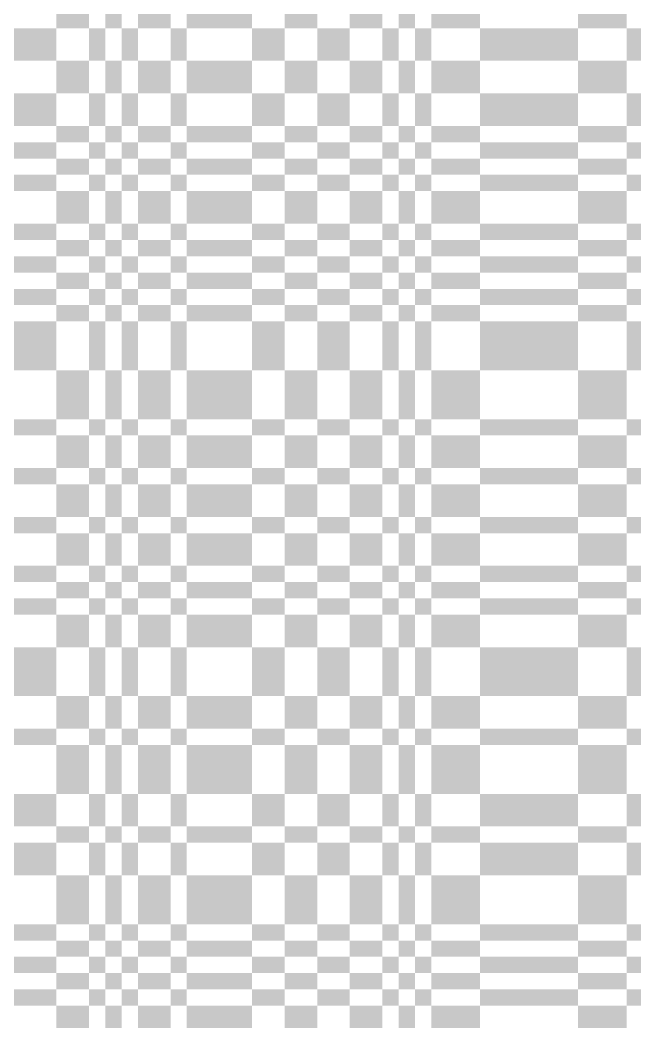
# Model space of a CAD drawing. Extents: x 0 to 10, y 0 to 10.
# Drawn here: x 1.775 to 2.53, y 3.78 to 5.01 of the extents above; entities that cross this region are included whole.
import ezdxf

# ---------------------------------------------------------------- set-up
doc = ezdxf.new("R2010")
doc.units = 0
doc.header["$MEASUREMENT"] = 0
doc.layers.add('CHROME', color=7, linetype='Continuous')

msp = doc.modelspace()

# ---------------------------------------------------------------- linework, layer by layer
at = {"layer": 'CHROME'}
for points in [[(1.82, 5), (1.86, 5), (1.82, 5.02), (1.86, 5.02)], [(1.88, 5), (1.9, 5), (1.88, 5.02), (1.9, 5.02)], [(1.92, 5), (1.96, 5), (1.92, 5.02), (1.96, 5.02)], [(1.98, 5), (2.06, 5), (1.98, 5.02), (2.06, 5.02)], [(2.1, 5), (2.14, 5), (2.1, 5.02), (2.14, 5.02)], [(2.18, 5), (2.22, 5), (2.18, 5.02), (2.22, 5.02)], [(2.24, 5), (2.26, 5), (2.24, 5.02), (2.26, 5.02)], [(2.28, 5), (2.34, 5), (2.28, 5.02), (2.34, 5.02)], [(2.46, 5), (2.52, 5), (2.46, 5.02), (2.52, 5.02)], [(1.76, 4.96), (1.82, 4.96), (1.76, 5), (1.82, 5)], [(1.86, 4.96), (1.88, 4.96), (1.86, 5), (1.88, 5)], [(1.9, 4.96), (1.92, 4.96), (1.9, 5), (1.92, 5)], [(1.96, 4.96), (1.98, 4.96), (1.96, 5), (1.98, 5)], [(2.06, 4.96), (2.1, 4.96), (2.06, 5), (2.1, 5)], [(2.14, 4.96), (2.18, 4.96), (2.14, 5), (2.18, 5)], [(2.22, 4.96), (2.24, 4.96), (2.22, 5), (2.24, 5)], [(2.26, 4.96), (2.28, 4.96), (2.26, 5), (2.28, 5)], [(2.34, 4.96), (2.46, 4.96), (2.34, 5), (2.46, 5)], [(2.52, 4.96), (2.54, 4.96), (2.52, 5), (2.54, 5)], [(1.82, 4.92), (1.86, 4.92), (1.82, 4.96), (1.86, 4.96)], [(1.88, 4.92), (1.9, 4.92), (1.88, 4.96), (1.9, 4.96)], [(1.92, 4.92), (1.96, 4.92), (1.92, 4.96), (1.96, 4.96)], [(1.98, 4.92), (2.06, 4.92), (1.98, 4.96), (2.06, 4.96)], [(2.1, 4.92), (2.14, 4.92), (2.1, 4.96), (2.14, 4.96)], [(2.18, 4.92), (2.22, 4.92), (2.18, 4.96), (2.22, 4.96)], [(2.24, 4.92), (2.26, 4.92), (2.24, 4.96), (2.26, 4.96)], [(2.28, 4.92), (2.34, 4.92), (2.28, 4.96), (2.34, 4.96)], [(2.46, 4.92), (2.52, 4.92), (2.46, 4.96), (2.52, 4.96)], [(1.76, 4.88), (1.82, 4.88), (1.76, 4.92), (1.82, 4.92)], [(1.86, 4.88), (1.88, 4.88), (1.86, 4.92), (1.88, 4.92)], [(1.9, 4.88), (1.92, 4.88), (1.9, 4.92), (1.92, 4.92)], [(1.96, 4.88), (1.98, 4.88), (1.96, 4.92), (1.98, 4.92)], [(2.06, 4.88), (2.1, 4.88), (2.06, 4.92), (2.1, 4.92)], [(2.14, 4.88), (2.18, 4.88), (2.14, 4.92), (2.18, 4.92)], [(2.22, 4.88), (2.24, 4.88), (2.22, 4.92), (2.24, 4.92)], [(2.26, 4.88), (2.28, 4.88), (2.26, 4.92), (2.28, 4.92)], [(2.34, 4.88), (2.46, 4.88), (2.34, 4.92), (2.46, 4.92)], [(2.52, 4.88), (2.54, 4.88), (2.52, 4.92), (2.54, 4.92)], [(1.82, 4.86), (1.86, 4.86), (1.82, 4.88), (1.86, 4.88)], [(1.88, 4.86), (1.9, 4.86), (1.88, 4.88), (1.9, 4.88)], [(1.92, 4.86), (1.96, 4.86), (1.92, 4.88), (1.96, 4.88)], [(1.98, 4.86), (2.06, 4.86), (1.98, 4.88), (2.06, 4.88)], [(2.1, 4.86), (2.14, 4.86), (2.1, 4.88), (2.14, 4.88)], [(2.18, 4.86), (2.22, 4.86), (2.18, 4.88), (2.22, 4.88)], [(2.24, 4.86), (2.26, 4.86), (2.24, 4.88), (2.26, 4.88)], [(2.28, 4.86), (2.34, 4.86), (2.28, 4.88), (2.34, 4.88)], [(2.46, 4.86), (2.52, 4.86), (2.46, 4.88), (2.52, 4.88)], [(1.76, 4.84), (1.82, 4.84), (1.76, 4.86), (1.82, 4.86)], [(1.86, 4.84), (1.88, 4.84), (1.86, 4.86), (1.88, 4.86)], [(1.9, 4.84), (1.92, 4.84), (1.9, 4.86), (1.92, 4.86)], [(1.96, 4.84), (1.98, 4.84), (1.96, 4.86), (1.98, 4.86)], [(2.06, 4.84), (2.1, 4.84), (2.06, 4.86), (2.1, 4.86)], [(2.14, 4.84), (2.18, 4.84), (2.14, 4.86), (2.18, 4.86)], [(2.22, 4.84), (2.24, 4.84), (2.22, 4.86), (2.24, 4.86)], [(2.26, 4.84), (2.28, 4.84), (2.26, 4.86), (2.28, 4.86)], [(2.34, 4.84), (2.46, 4.84), (2.34, 4.86), (2.46, 4.86)], [(2.52, 4.84), (2.54, 4.84), (2.52, 4.86), (2.54, 4.86)], [(1.82, 4.82), (1.86, 4.82), (1.82, 4.84), (1.86, 4.84)], [(1.88, 4.82), (1.9, 4.82), (1.88, 4.84), (1.9, 4.84)], [(1.92, 4.82), (1.96, 4.82), (1.92, 4.84), (1.96, 4.84)], [(1.98, 4.82), (2.06, 4.82), (1.98, 4.84), (2.06, 4.84)], [(2.1, 4.82), (2.14, 4.82), (2.1, 4.84), (2.14, 4.84)], [(2.18, 4.82), (2.22, 4.82), (2.18, 4.84), (2.22, 4.84)], [(2.24, 4.82), (2.26, 4.82), (2.24, 4.84), (2.26, 4.84)], [(2.28, 4.82), (2.34, 4.82), (2.28, 4.84), (2.34, 4.84)], [(2.46, 4.82), (2.52, 4.82), (2.46, 4.84), (2.52, 4.84)], [(1.76, 4.8), (1.82, 4.8), (1.76, 4.82), (1.82, 4.82)], [(1.86, 4.8), (1.88, 4.8), (1.86, 4.82), (1.88, 4.82)], [(1.9, 4.8), (1.92, 4.8), (1.9, 4.82), (1.92, 4.82)], [(1.96, 4.8), (1.98, 4.8), (1.96, 4.82), (1.98, 4.82)], [(2.06, 4.8), (2.1, 4.8), (2.06, 4.82), (2.1, 4.82)], [(2.14, 4.8), (2.18, 4.8), (2.14, 4.82), (2.18, 4.82)], [(2.22, 4.8), (2.24, 4.8), (2.22, 4.82), (2.24, 4.82)], [(2.26, 4.8), (2.28, 4.8), (2.26, 4.82), (2.28, 4.82)], [(2.34, 4.8), (2.46, 4.8), (2.34, 4.82), (2.46, 4.82)], [(2.52, 4.8), (2.54, 4.8), (2.52, 4.82), (2.54, 4.82)], [(1.82, 4.76), (1.86, 4.76), (1.82, 4.8), (1.86, 4.8)], [(1.88, 4.76), (1.9, 4.76), (1.88, 4.8), (1.9, 4.8)], [(1.92, 4.76), (1.96, 4.76), (1.92, 4.8), (1.96, 4.8)], [(1.98, 4.76), (2.06, 4.76), (1.98, 4.8), (2.06, 4.8)], [(2.1, 4.76), (2.14, 4.76), (2.1, 4.8), (2.14, 4.8)], [(2.18, 4.76), (2.22, 4.76), (2.18, 4.8), (2.22, 4.8)], [(2.24, 4.76), (2.26, 4.76), (2.24, 4.8), (2.26, 4.8)], [(2.28, 4.76), (2.34, 4.76), (2.28, 4.8), (2.34, 4.8)], [(2.46, 4.76), (2.52, 4.76), (2.46, 4.8), (2.52, 4.8)], [(1.76, 4.74), (1.82, 4.74), (1.76, 4.76), (1.82, 4.76)], [(1.86, 4.74), (1.88, 4.74), (1.86, 4.76), (1.88, 4.76)], [(1.9, 4.74), (1.92, 4.74), (1.9, 4.76), (1.92, 4.76)], [(1.96, 4.74), (1.98, 4.74), (1.96, 4.76), (1.98, 4.76)], [(2.06, 4.74), (2.1, 4.74), (2.06, 4.76), (2.1, 4.76)], [(2.14, 4.74), (2.18, 4.74), (2.14, 4.76), (2.18, 4.76)], [(2.22, 4.74), (2.24, 4.74), (2.22, 4.76), (2.24, 4.76)], [(2.26, 4.74), (2.28, 4.74), (2.26, 4.76), (2.28, 4.76)], [(2.34, 4.74), (2.46, 4.74), (2.34, 4.76), (2.46, 4.76)], [(2.52, 4.74), (2.54, 4.74), (2.52, 4.76), (2.54, 4.76)], [(1.82, 4.72), (1.86, 4.72), (1.82, 4.74), (1.86, 4.74)], [(1.88, 4.72), (1.9, 4.72), (1.88, 4.74), (1.9, 4.74)], [(1.92, 4.72), (1.96, 4.72), (1.92, 4.74), (1.96, 4.74)], [(1.98, 4.72), (2.06, 4.72), (1.98, 4.74), (2.06, 4.74)], [(2.1, 4.72), (2.14, 4.72), (2.1, 4.74), (2.14, 4.74)], [(2.18, 4.72), (2.22, 4.72), (2.18, 4.74), (2.22, 4.74)], [(2.24, 4.72), (2.26, 4.72), (2.24, 4.74), (2.26, 4.74)], [(2.28, 4.72), (2.34, 4.72), (2.28, 4.74), (2.34, 4.74)], [(2.46, 4.72), (2.52, 4.72), (2.46, 4.74), (2.52, 4.74)], [(1.76, 4.7), (1.82, 4.7), (1.76, 4.72), (1.82, 4.72)], [(1.86, 4.7), (1.88, 4.7), (1.86, 4.72), (1.88, 4.72)], [(1.9, 4.7), (1.92, 4.7), (1.9, 4.72), (1.92, 4.72)], [(1.96, 4.7), (1.98, 4.7), (1.96, 4.72), (1.98, 4.72)], [(2.06, 4.7), (2.1, 4.7), (2.06, 4.72), (2.1, 4.72)], [(2.14, 4.7), (2.18, 4.7), (2.14, 4.72), (2.18, 4.72)], [(2.22, 4.7), (2.24, 4.7), (2.22, 4.72), (2.24, 4.72)], [(2.26, 4.7), (2.28, 4.7), (2.26, 4.72), (2.28, 4.72)], [(2.34, 4.7), (2.46, 4.7), (2.34, 4.72), (2.46, 4.72)], [(2.52, 4.7), (2.54, 4.7), (2.52, 4.72), (2.54, 4.72)], [(1.82, 4.68), (1.86, 4.68), (1.82, 4.7), (1.86, 4.7)], [(1.88, 4.68), (1.9, 4.68), (1.88, 4.7), (1.9, 4.7)], [(1.92, 4.68), (1.96, 4.68), (1.92, 4.7), (1.96, 4.7)], [(1.98, 4.68), (2.06, 4.68), (1.98, 4.7), (2.06, 4.7)], [(2.1, 4.68), (2.14, 4.68), (2.1, 4.7), (2.14, 4.7)], [(2.18, 4.68), (2.22, 4.68), (2.18, 4.7), (2.22, 4.7)], [(2.24, 4.68), (2.26, 4.68), (2.24, 4.7), (2.26, 4.7)], [(2.28, 4.68), (2.34, 4.68), (2.28, 4.7), (2.34, 4.7)], [(2.46, 4.68), (2.52, 4.68), (2.46, 4.7), (2.52, 4.7)], [(1.76, 4.66), (1.82, 4.66), (1.76, 4.68), (1.82, 4.68)], [(1.86, 4.66), (1.88, 4.66), (1.86, 4.68), (1.88, 4.68)], [(1.9, 4.66), (1.92, 4.66), (1.9, 4.68), (1.92, 4.68)], [(1.96, 4.66), (1.98, 4.66), (1.96, 4.68), (1.98, 4.68)], [(2.06, 4.66), (2.1, 4.66), (2.06, 4.68), (2.1, 4.68)], [(2.14, 4.66), (2.18, 4.66), (2.14, 4.68), (2.18, 4.68)], [(2.22, 4.66), (2.24, 4.66), (2.22, 4.68), (2.24, 4.68)], [(2.26, 4.66), (2.28, 4.66), (2.26, 4.68), (2.28, 4.68)], [(2.34, 4.66), (2.46, 4.66), (2.34, 4.68), (2.46, 4.68)], [(2.52, 4.66), (2.54, 4.66), (2.52, 4.68), (2.54, 4.68)], [(1.82, 4.64), (1.86, 4.64), (1.82, 4.66), (1.86, 4.66)], [(1.88, 4.64), (1.9, 4.64), (1.88, 4.66), (1.9, 4.66)], [(1.92, 4.64), (1.96, 4.64), (1.92, 4.66), (1.96, 4.66)], [(1.98, 4.64), (2.06, 4.64), (1.98, 4.66), (2.06, 4.66)], [(2.1, 4.64), (2.14, 4.64), (2.1, 4.66), (2.14, 4.66)], [(2.18, 4.64), (2.22, 4.64), (2.18, 4.66), (2.22, 4.66)], [(2.24, 4.64), (2.26, 4.64), (2.24, 4.66), (2.26, 4.66)], [(2.28, 4.64), (2.34, 4.64), (2.28, 4.66), (2.34, 4.66)], [(2.46, 4.64), (2.52, 4.64), (2.46, 4.66), (2.52, 4.66)], [(1.76, 4.58), (1.82, 4.58), (1.76, 4.64), (1.82, 4.64)], [(1.86, 4.58), (1.88, 4.58), (1.86, 4.64), (1.88, 4.64)], [(1.9, 4.58), (1.92, 4.58), (1.9, 4.64), (1.92, 4.64)], [(1.96, 4.58), (1.98, 4.58), (1.96, 4.64), (1.98, 4.64)], [(2.06, 4.58), (2.1, 4.58), (2.06, 4.64), (2.1, 4.64)], [(2.14, 4.58), (2.18, 4.58), (2.14, 4.64), (2.18, 4.64)], [(2.22, 4.58), (2.24, 4.58), (2.22, 4.64), (2.24, 4.64)], [(2.26, 4.58), (2.28, 4.58), (2.26, 4.64), (2.28, 4.64)], [(2.34, 4.58), (2.46, 4.58), (2.34, 4.64), (2.46, 4.64)], [(2.52, 4.58), (2.54, 4.58), (2.52, 4.64), (2.54, 4.64)], [(1.82, 4.52), (1.86, 4.52), (1.82, 4.58), (1.86, 4.58)], [(1.88, 4.52), (1.9, 4.52), (1.88, 4.58), (1.9, 4.58)], [(1.92, 4.52), (1.96, 4.52), (1.92, 4.58), (1.96, 4.58)], [(1.98, 4.52), (2.06, 4.52), (1.98, 4.58), (2.06, 4.58)], [(2.1, 4.52), (2.14, 4.52), (2.1, 4.58), (2.14, 4.58)], [(2.18, 4.52), (2.22, 4.52), (2.18, 4.58), (2.22, 4.58)], [(2.24, 4.52), (2.26, 4.52), (2.24, 4.58), (2.26, 4.58)], [(2.28, 4.52), (2.34, 4.52), (2.28, 4.58), (2.34, 4.58)], [(2.46, 4.52), (2.52, 4.52), (2.46, 4.58), (2.52, 4.58)], [(1.76, 4.5), (1.82, 4.5), (1.76, 4.52), (1.82, 4.52)], [(1.86, 4.5), (1.88, 4.5), (1.86, 4.52), (1.88, 4.52)], [(1.9, 4.5), (1.92, 4.5), (1.9, 4.52), (1.92, 4.52)], [(1.96, 4.5), (1.98, 4.5), (1.96, 4.52), (1.98, 4.52)], [(2.06, 4.5), (2.1, 4.5), (2.06, 4.52), (2.1, 4.52)], [(2.14, 4.5), (2.18, 4.5), (2.14, 4.52), (2.18, 4.52)], [(2.22, 4.5), (2.24, 4.5), (2.22, 4.52), (2.24, 4.52)], [(2.26, 4.5), (2.28, 4.5), (2.26, 4.52), (2.28, 4.52)], [(2.34, 4.5), (2.46, 4.5), (2.34, 4.52), (2.46, 4.52)], [(2.52, 4.5), (2.54, 4.5), (2.52, 4.52), (2.54, 4.52)], [(1.82, 4.46), (1.86, 4.46), (1.82, 4.5), (1.86, 4.5)], [(1.88, 4.46), (1.9, 4.46), (1.88, 4.5), (1.9, 4.5)], [(1.92, 4.46), (1.96, 4.46), (1.92, 4.5), (1.96, 4.5)], [(1.98, 4.46), (2.06, 4.46), (1.98, 4.5), (2.06, 4.5)], [(2.1, 4.46), (2.14, 4.46), (2.1, 4.5), (2.14, 4.5)], [(2.18, 4.46), (2.22, 4.46), (2.18, 4.5), (2.22, 4.5)], [(2.24, 4.46), (2.26, 4.46), (2.24, 4.5), (2.26, 4.5)], [(2.28, 4.46), (2.34, 4.46), (2.28, 4.5), (2.34, 4.5)], [(2.46, 4.46), (2.52, 4.46), (2.46, 4.5), (2.52, 4.5)], [(1.76, 4.44), (1.82, 4.44), (1.76, 4.46), (1.82, 4.46)], [(1.86, 4.44), (1.88, 4.44), (1.86, 4.46), (1.88, 4.46)], [(1.9, 4.44), (1.92, 4.44), (1.9, 4.46), (1.92, 4.46)], [(1.96, 4.44), (1.98, 4.44), (1.96, 4.46), (1.98, 4.46)], [(2.06, 4.44), (2.1, 4.44), (2.06, 4.46), (2.1, 4.46)], [(2.14, 4.44), (2.18, 4.44), (2.14, 4.46), (2.18, 4.46)], [(2.22, 4.44), (2.24, 4.44), (2.22, 4.46), (2.24, 4.46)], [(2.26, 4.44), (2.28, 4.44), (2.26, 4.46), (2.28, 4.46)], [(2.34, 4.44), (2.46, 4.44), (2.34, 4.46), (2.46, 4.46)], [(2.52, 4.44), (2.54, 4.44), (2.52, 4.46), (2.54, 4.46)], [(1.82, 4.4), (1.86, 4.4), (1.82, 4.44), (1.86, 4.44)], [(1.88, 4.4), (1.9, 4.4), (1.88, 4.44), (1.9, 4.44)], [(1.92, 4.4), (1.96, 4.4), (1.92, 4.44), (1.96, 4.44)], [(1.98, 4.4), (2.06, 4.4), (1.98, 4.44), (2.06, 4.44)], [(2.1, 4.4), (2.14, 4.4), (2.1, 4.44), (2.14, 4.44)], [(2.18, 4.4), (2.22, 4.4), (2.18, 4.44), (2.22, 4.44)], [(2.24, 4.4), (2.26, 4.4), (2.24, 4.44), (2.26, 4.44)], [(2.28, 4.4), (2.34, 4.4), (2.28, 4.44), (2.34, 4.44)], [(2.46, 4.4), (2.52, 4.4), (2.46, 4.44), (2.52, 4.44)], [(1.76, 4.38), (1.82, 4.38), (1.76, 4.4), (1.82, 4.4)], [(1.86, 4.38), (1.88, 4.38), (1.86, 4.4), (1.88, 4.4)], [(1.9, 4.38), (1.92, 4.38), (1.9, 4.4), (1.92, 4.4)], [(1.96, 4.38), (1.98, 4.38), (1.96, 4.4), (1.98, 4.4)], [(2.06, 4.38), (2.1, 4.38), (2.06, 4.4), (2.1, 4.4)], [(2.14, 4.38), (2.18, 4.38), (2.14, 4.4), (2.18, 4.4)], [(2.22, 4.38), (2.24, 4.38), (2.22, 4.4), (2.24, 4.4)], [(2.26, 4.38), (2.28, 4.38), (2.26, 4.4), (2.28, 4.4)], [(2.34, 4.38), (2.46, 4.38), (2.34, 4.4), (2.46, 4.4)], [(2.52, 4.38), (2.54, 4.38), (2.52, 4.4), (2.54, 4.4)], [(1.82, 4.34), (1.86, 4.34), (1.82, 4.38), (1.86, 4.38)], [(1.88, 4.34), (1.9, 4.34), (1.88, 4.38), (1.9, 4.38)], [(1.92, 4.34), (1.96, 4.34), (1.92, 4.38), (1.96, 4.38)], [(1.98, 4.34), (2.06, 4.34), (1.98, 4.38), (2.06, 4.38)], [(2.1, 4.34), (2.14, 4.34), (2.1, 4.38), (2.14, 4.38)], [(2.18, 4.34), (2.22, 4.34), (2.18, 4.38), (2.22, 4.38)], [(2.24, 4.34), (2.26, 4.34), (2.24, 4.38), (2.26, 4.38)], [(2.28, 4.34), (2.34, 4.34), (2.28, 4.38), (2.34, 4.38)], [(2.46, 4.34), (2.52, 4.34), (2.46, 4.38), (2.52, 4.38)], [(1.76, 4.32), (1.82, 4.32), (1.76, 4.34), (1.82, 4.34)], [(1.86, 4.32), (1.88, 4.32), (1.86, 4.34), (1.88, 4.34)], [(1.9, 4.32), (1.92, 4.32), (1.9, 4.34), (1.92, 4.34)], [(1.96, 4.32), (1.98, 4.32), (1.96, 4.34), (1.98, 4.34)], [(2.06, 4.32), (2.1, 4.32), (2.06, 4.34), (2.1, 4.34)], [(2.14, 4.32), (2.18, 4.32), (2.14, 4.34), (2.18, 4.34)], [(2.22, 4.32), (2.24, 4.32), (2.22, 4.34), (2.24, 4.34)], [(2.26, 4.32), (2.28, 4.32), (2.26, 4.34), (2.28, 4.34)], [(2.34, 4.32), (2.46, 4.32), (2.34, 4.34), (2.46, 4.34)], [(2.52, 4.32), (2.54, 4.32), (2.52, 4.34), (2.54, 4.34)], [(1.82, 4.3), (1.86, 4.3), (1.82, 4.32), (1.86, 4.32)], [(1.88, 4.3), (1.9, 4.3), (1.88, 4.32), (1.9, 4.32)], [(1.92, 4.3), (1.96, 4.3), (1.92, 4.32), (1.96, 4.32)], [(1.98, 4.3), (2.06, 4.3), (1.98, 4.32), (2.06, 4.32)], [(2.1, 4.3), (2.14, 4.3), (2.1, 4.32), (2.14, 4.32)], [(2.18, 4.3), (2.22, 4.3), (2.18, 4.32), (2.22, 4.32)], [(2.24, 4.3), (2.26, 4.3), (2.24, 4.32), (2.26, 4.32)], [(2.28, 4.3), (2.34, 4.3), (2.28, 4.32), (2.34, 4.32)], [(2.46, 4.3), (2.52, 4.3), (2.46, 4.32), (2.52, 4.32)], [(1.76, 4.28), (1.82, 4.28), (1.76, 4.3), (1.82, 4.3)], [(1.86, 4.28), (1.88, 4.28), (1.86, 4.3), (1.88, 4.3)], [(1.9, 4.28), (1.92, 4.28), (1.9, 4.3), (1.92, 4.3)], [(1.96, 4.28), (1.98, 4.28), (1.96, 4.3), (1.98, 4.3)], [(2.06, 4.28), (2.1, 4.28), (2.06, 4.3), (2.1, 4.3)], [(2.14, 4.28), (2.18, 4.28), (2.14, 4.3), (2.18, 4.3)], [(2.22, 4.28), (2.24, 4.28), (2.22, 4.3), (2.24, 4.3)], [(2.26, 4.28), (2.28, 4.28), (2.26, 4.3), (2.28, 4.3)], [(2.34, 4.28), (2.46, 4.28), (2.34, 4.3), (2.46, 4.3)], [(2.52, 4.28), (2.54, 4.28), (2.52, 4.3), (2.54, 4.3)], [(1.82, 4.24), (1.86, 4.24), (1.82, 4.28), (1.86, 4.28)], [(1.88, 4.24), (1.9, 4.24), (1.88, 4.28), (1.9, 4.28)], [(1.92, 4.24), (1.96, 4.24), (1.92, 4.28), (1.96, 4.28)], [(1.98, 4.24), (2.06, 4.24), (1.98, 4.28), (2.06, 4.28)], [(2.1, 4.24), (2.14, 4.24), (2.1, 4.28), (2.14, 4.28)], [(2.18, 4.24), (2.22, 4.24), (2.18, 4.28), (2.22, 4.28)], [(2.24, 4.24), (2.26, 4.24), (2.24, 4.28), (2.26, 4.28)], [(2.28, 4.24), (2.34, 4.24), (2.28, 4.28), (2.34, 4.28)], [(2.46, 4.24), (2.52, 4.24), (2.46, 4.28), (2.52, 4.28)], [(1.76, 4.18), (1.82, 4.18), (1.76, 4.24), (1.82, 4.24)], [(1.86, 4.18), (1.88, 4.18), (1.86, 4.24), (1.88, 4.24)], [(1.9, 4.18), (1.92, 4.18), (1.9, 4.24), (1.92, 4.24)], [(1.96, 4.18), (1.98, 4.18), (1.96, 4.24), (1.98, 4.24)], [(2.06, 4.18), (2.1, 4.18), (2.06, 4.24), (2.1, 4.24)], [(2.14, 4.18), (2.18, 4.18), (2.14, 4.24), (2.18, 4.24)], [(2.22, 4.18), (2.24, 4.18), (2.22, 4.24), (2.24, 4.24)], [(2.26, 4.18), (2.28, 4.18), (2.26, 4.24), (2.28, 4.24)], [(2.34, 4.18), (2.46, 4.18), (2.34, 4.24), (2.46, 4.24)], [(2.52, 4.18), (2.54, 4.18), (2.52, 4.24), (2.54, 4.24)], [(1.82, 4.14), (1.86, 4.14), (1.82, 4.18), (1.86, 4.18)], [(1.88, 4.14), (1.9, 4.14), (1.88, 4.18), (1.9, 4.18)], [(1.92, 4.14), (1.96, 4.14), (1.92, 4.18), (1.96, 4.18)], [(1.98, 4.14), (2.06, 4.14), (1.98, 4.18), (2.06, 4.18)], [(2.1, 4.14), (2.14, 4.14), (2.1, 4.18), (2.14, 4.18)], [(2.18, 4.14), (2.22, 4.14), (2.18, 4.18), (2.22, 4.18)], [(2.24, 4.14), (2.26, 4.14), (2.24, 4.18), (2.26, 4.18)], [(2.28, 4.14), (2.34, 4.14), (2.28, 4.18), (2.34, 4.18)], [(2.46, 4.14), (2.52, 4.14), (2.46, 4.18), (2.52, 4.18)], [(1.76, 4.12), (1.82, 4.12), (1.76, 4.14), (1.82, 4.14)], [(1.86, 4.12), (1.88, 4.12), (1.86, 4.14), (1.88, 4.14)], [(1.9, 4.12), (1.92, 4.12), (1.9, 4.14), (1.92, 4.14)], [(1.96, 4.12), (1.98, 4.12), (1.96, 4.14), (1.98, 4.14)], [(2.06, 4.12), (2.1, 4.12), (2.06, 4.14), (2.1, 4.14)], [(2.14, 4.12), (2.18, 4.12), (2.14, 4.14), (2.18, 4.14)], [(2.22, 4.12), (2.24, 4.12), (2.22, 4.14), (2.24, 4.14)], [(2.26, 4.12), (2.28, 4.12), (2.26, 4.14), (2.28, 4.14)], [(2.34, 4.12), (2.46, 4.12), (2.34, 4.14), (2.46, 4.14)], [(2.52, 4.12), (2.54, 4.12), (2.52, 4.14), (2.54, 4.14)], [(1.82, 4.06), (1.86, 4.06), (1.82, 4.12), (1.86, 4.12)], [(1.88, 4.06), (1.9, 4.06), (1.88, 4.12), (1.9, 4.12)], [(1.92, 4.06), (1.96, 4.06), (1.92, 4.12), (1.96, 4.12)], [(1.98, 4.06), (2.06, 4.06), (1.98, 4.12), (2.06, 4.12)], [(2.1, 4.06), (2.14, 4.06), (2.1, 4.12), (2.14, 4.12)], [(2.18, 4.06), (2.22, 4.06), (2.18, 4.12), (2.22, 4.12)], [(2.24, 4.06), (2.26, 4.06), (2.24, 4.12), (2.26, 4.12)], [(2.28, 4.06), (2.34, 4.06), (2.28, 4.12), (2.34, 4.12)], [(2.46, 4.06), (2.52, 4.06), (2.46, 4.12), (2.52, 4.12)], [(1.76, 4.02), (1.82, 4.02), (1.76, 4.06), (1.82, 4.06)], [(1.86, 4.02), (1.88, 4.02), (1.86, 4.06), (1.88, 4.06)], [(1.9, 4.02), (1.92, 4.02), (1.9, 4.06), (1.92, 4.06)], [(1.96, 4.02), (1.98, 4.02), (1.96, 4.06), (1.98, 4.06)], [(2.06, 4.02), (2.1, 4.02), (2.06, 4.06), (2.1, 4.06)], [(2.14, 4.02), (2.18, 4.02), (2.14, 4.06), (2.18, 4.06)], [(2.22, 4.02), (2.24, 4.02), (2.22, 4.06), (2.24, 4.06)], [(2.26, 4.02), (2.28, 4.02), (2.26, 4.06), (2.28, 4.06)], [(2.34, 4.02), (2.46, 4.02), (2.34, 4.06), (2.46, 4.06)], [(2.52, 4.02), (2.54, 4.02), (2.52, 4.06), (2.54, 4.06)], [(1.82, 4), (1.86, 4), (1.82, 4.02), (1.86, 4.02)], [(1.88, 4), (1.9, 4), (1.88, 4.02), (1.9, 4.02)], [(1.92, 4), (1.96, 4), (1.92, 4.02), (1.96, 4.02)], [(1.98, 4), (2.06, 4), (1.98, 4.02), (2.06, 4.02)], [(2.1, 4), (2.14, 4), (2.1, 4.02), (2.14, 4.02)], [(2.18, 4), (2.22, 4), (2.18, 4.02), (2.22, 4.02)], [(2.24, 4), (2.26, 4), (2.24, 4.02), (2.26, 4.02)], [(2.28, 4), (2.34, 4), (2.28, 4.02), (2.34, 4.02)], [(2.46, 4), (2.52, 4), (2.46, 4.02), (2.52, 4.02)], [(1.76, 3.96), (1.82, 3.96), (1.76, 4), (1.82, 4)], [(1.86, 3.96), (1.88, 3.96), (1.86, 4), (1.88, 4)], [(1.9, 3.96), (1.92, 3.96), (1.9, 4), (1.92, 4)], [(1.96, 3.96), (1.98, 3.96), (1.96, 4), (1.98, 4)], [(2.06, 3.96), (2.1, 3.96), (2.06, 4), (2.1, 4)], [(2.14, 3.96), (2.18, 3.96), (2.14, 4), (2.18, 4)], [(2.22, 3.96), (2.24, 3.96), (2.22, 4), (2.24, 4)], [(2.26, 3.96), (2.28, 3.96), (2.26, 4), (2.28, 4)], [(2.34, 3.96), (2.46, 3.96), (2.34, 4), (2.46, 4)], [(2.52, 3.96), (2.54, 3.96), (2.52, 4), (2.54, 4)], [(1.82, 3.9), (1.86, 3.9), (1.82, 3.96), (1.86, 3.96)], [(1.88, 3.9), (1.9, 3.9), (1.88, 3.96), (1.9, 3.96)], [(1.92, 3.9), (1.96, 3.9), (1.92, 3.96), (1.96, 3.96)], [(1.98, 3.9), (2.06, 3.9), (1.98, 3.96), (2.06, 3.96)], [(2.1, 3.9), (2.14, 3.9), (2.1, 3.96), (2.14, 3.96)], [(2.18, 3.9), (2.22, 3.9), (2.18, 3.96), (2.22, 3.96)], [(2.24, 3.9), (2.26, 3.9), (2.24, 3.96), (2.26, 3.96)], [(2.28, 3.9), (2.34, 3.9), (2.28, 3.96), (2.34, 3.96)], [(2.46, 3.9), (2.52, 3.9), (2.46, 3.96), (2.52, 3.96)], [(1.76, 3.88), (1.82, 3.88), (1.76, 3.9), (1.82, 3.9)], [(1.86, 3.88), (1.88, 3.88), (1.86, 3.9), (1.88, 3.9)], [(1.9, 3.88), (1.92, 3.88), (1.9, 3.9), (1.92, 3.9)], [(1.96, 3.88), (1.98, 3.88), (1.96, 3.9), (1.98, 3.9)], [(2.06, 3.88), (2.1, 3.88), (2.06, 3.9), (2.1, 3.9)], [(2.14, 3.88), (2.18, 3.88), (2.14, 3.9), (2.18, 3.9)], [(2.22, 3.88), (2.24, 3.88), (2.22, 3.9), (2.24, 3.9)], [(2.26, 3.88), (2.28, 3.88), (2.26, 3.9), (2.28, 3.9)], [(2.34, 3.88), (2.46, 3.88), (2.34, 3.9), (2.46, 3.9)], [(2.52, 3.88), (2.54, 3.88), (2.52, 3.9), (2.54, 3.9)], [(1.82, 3.86), (1.86, 3.86), (1.82, 3.88), (1.86, 3.88)], [(1.88, 3.86), (1.9, 3.86), (1.88, 3.88), (1.9, 3.88)], [(1.92, 3.86), (1.96, 3.86), (1.92, 3.88), (1.96, 3.88)], [(1.98, 3.86), (2.06, 3.86), (1.98, 3.88), (2.06, 3.88)], [(2.1, 3.86), (2.14, 3.86), (2.1, 3.88), (2.14, 3.88)], [(2.18, 3.86), (2.22, 3.86), (2.18, 3.88), (2.22, 3.88)], [(2.24, 3.86), (2.26, 3.86), (2.24, 3.88), (2.26, 3.88)], [(2.28, 3.86), (2.34, 3.86), (2.28, 3.88), (2.34, 3.88)], [(2.46, 3.86), (2.52, 3.86), (2.46, 3.88), (2.52, 3.88)], [(1.76, 3.84), (1.82, 3.84), (1.76, 3.86), (1.82, 3.86)], [(1.86, 3.84), (1.88, 3.84), (1.86, 3.86), (1.88, 3.86)], [(1.9, 3.84), (1.92, 3.84), (1.9, 3.86), (1.92, 3.86)], [(1.96, 3.84), (1.98, 3.84), (1.96, 3.86), (1.98, 3.86)], [(2.06, 3.84), (2.1, 3.84), (2.06, 3.86), (2.1, 3.86)], [(2.14, 3.84), (2.18, 3.84), (2.14, 3.86), (2.18, 3.86)], [(2.22, 3.84), (2.24, 3.84), (2.22, 3.86), (2.24, 3.86)], [(2.26, 3.84), (2.28, 3.84), (2.26, 3.86), (2.28, 3.86)], [(2.34, 3.84), (2.46, 3.84), (2.34, 3.86), (2.46, 3.86)], [(2.52, 3.84), (2.54, 3.84), (2.52, 3.86), (2.54, 3.86)], [(1.82, 3.82), (1.86, 3.82), (1.82, 3.84), (1.86, 3.84)], [(1.88, 3.82), (1.9, 3.82), (1.88, 3.84), (1.9, 3.84)], [(1.92, 3.82), (1.96, 3.82), (1.92, 3.84), (1.96, 3.84)], [(1.98, 3.82), (2.06, 3.82), (1.98, 3.84), (2.06, 3.84)], [(2.1, 3.82), (2.14, 3.82), (2.1, 3.84), (2.14, 3.84)], [(2.18, 3.82), (2.22, 3.82), (2.18, 3.84), (2.22, 3.84)], [(2.24, 3.82), (2.26, 3.82), (2.24, 3.84), (2.26, 3.84)], [(2.28, 3.82), (2.34, 3.82), (2.28, 3.84), (2.34, 3.84)], [(2.46, 3.82), (2.52, 3.82), (2.46, 3.84), (2.52, 3.84)], [(1.76, 3.8), (1.82, 3.8), (1.76, 3.82), (1.82, 3.82)], [(1.86, 3.8), (1.88, 3.8), (1.86, 3.82), (1.88, 3.82)], [(1.9, 3.8), (1.92, 3.8), (1.9, 3.82), (1.92, 3.82)], [(1.96, 3.8), (1.98, 3.8), (1.96, 3.82), (1.98, 3.82)], [(2.06, 3.8), (2.1, 3.8), (2.06, 3.82), (2.1, 3.82)], [(2.14, 3.8), (2.18, 3.8), (2.14, 3.82), (2.18, 3.82)], [(2.22, 3.8), (2.24, 3.8), (2.22, 3.82), (2.24, 3.82)], [(2.26, 3.8), (2.28, 3.8), (2.26, 3.82), (2.28, 3.82)], [(2.34, 3.8), (2.46, 3.8), (2.34, 3.82), (2.46, 3.82)], [(2.52, 3.8), (2.54, 3.8), (2.52, 3.82), (2.54, 3.82)], [(1.82, 3.76), (1.86, 3.76), (1.82, 3.8), (1.86, 3.8)], [(1.88, 3.76), (1.9, 3.76), (1.88, 3.8), (1.9, 3.8)], [(1.92, 3.76), (1.96, 3.76), (1.92, 3.8), (1.96, 3.8)], [(1.98, 3.76), (2.06, 3.76), (1.98, 3.8), (2.06, 3.8)], [(2.1, 3.76), (2.14, 3.76), (2.1, 3.8), (2.14, 3.8)], [(2.18, 3.76), (2.22, 3.76), (2.18, 3.8), (2.22, 3.8)], [(2.24, 3.76), (2.26, 3.76), (2.24, 3.8), (2.26, 3.8)], [(2.28, 3.76), (2.34, 3.76), (2.28, 3.8), (2.34, 3.8)], [(2.46, 3.76), (2.52, 3.76), (2.46, 3.8), (2.52, 3.8)]]:
    msp.add_solid(points, dxfattribs=at)

doc.saveas('drawing.dxf')
